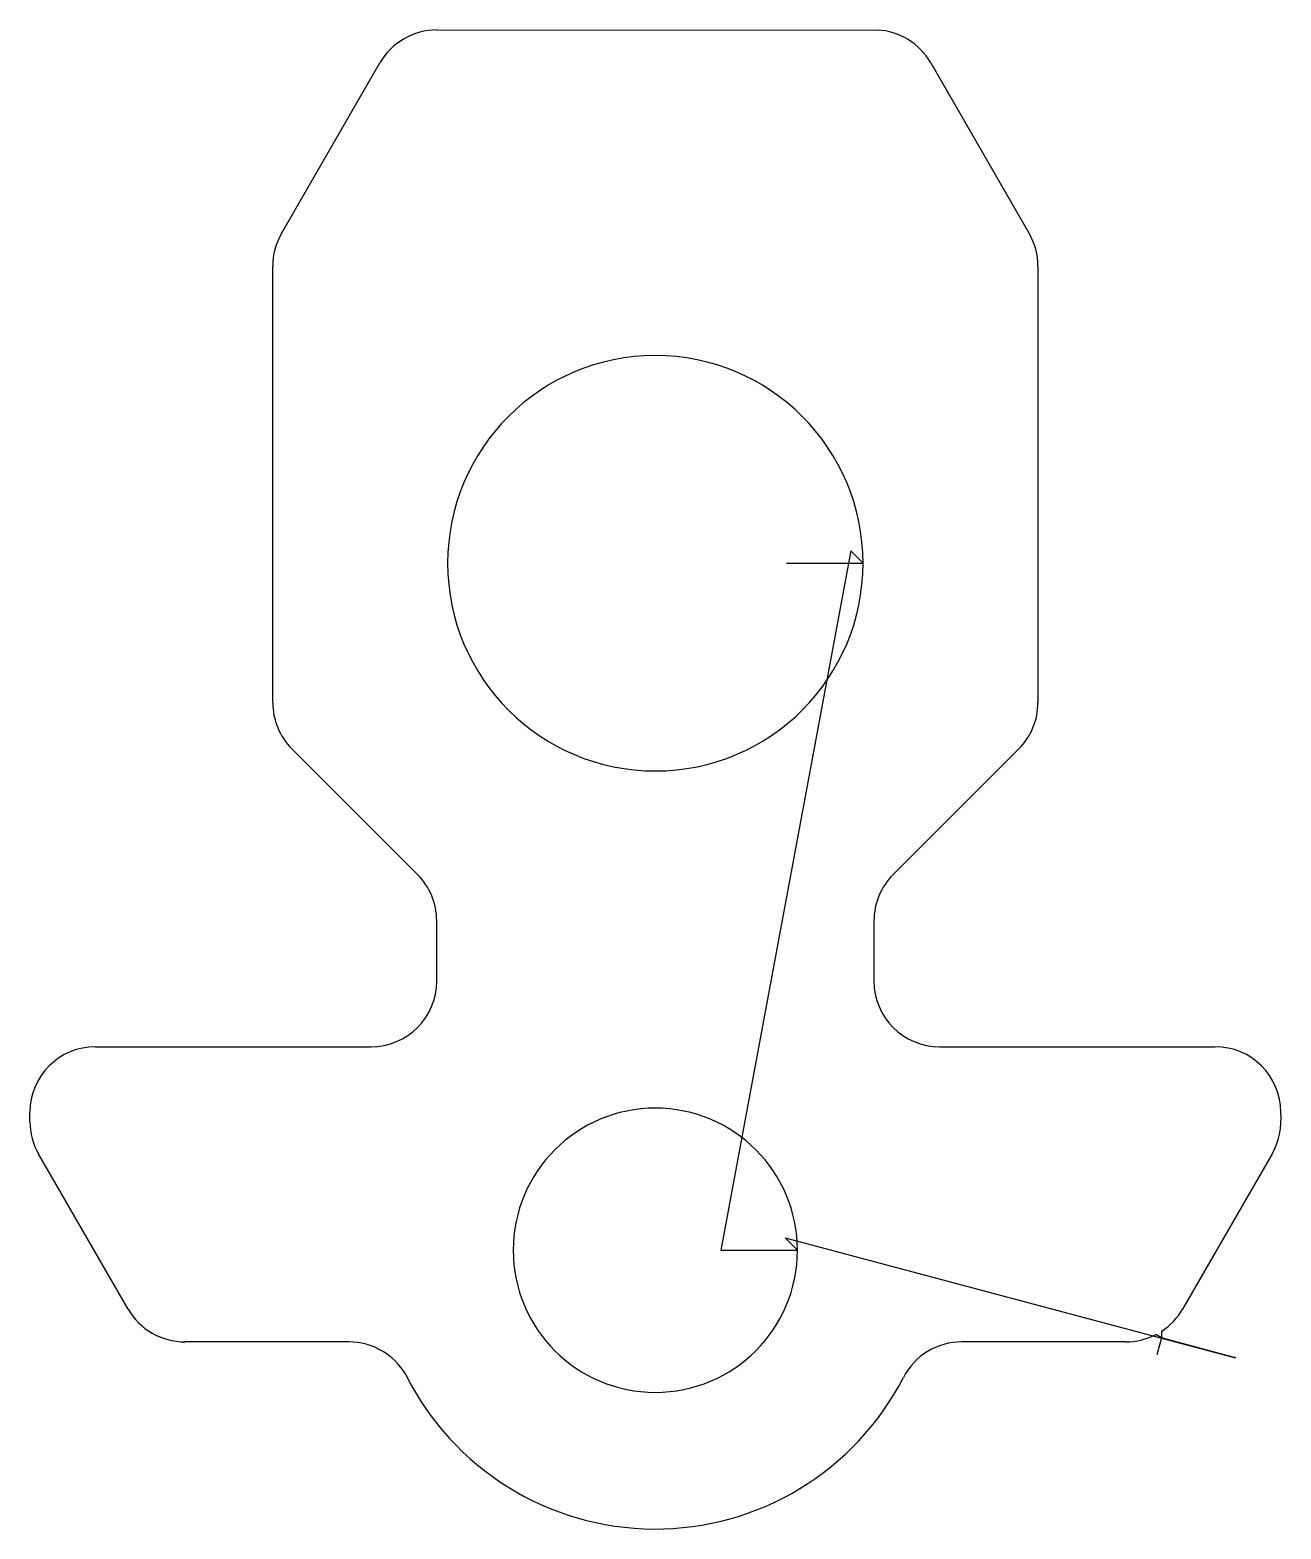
# Model space of a CAD drawing. Header units: metres. Extents: x 59 to 631, y 312 to 998.
import ezdxf

# ---------------------------------------------------------------- set-up
doc = ezdxf.new("R2010")
doc.units = ezdxf.units.M

msp = doc.modelspace()

# ---------------------------------------------------------------- linework, layer by layer
at = {"layer": 'TOOL_0'}
for p, q in [((245.103, 998.077), (446.487, 998.04)), ((174.066, 905.039), (219.122, 983.077)), ((470.972, 983.077), (516.028, 905.039)), ((170.047, 690.504), (170.047, 890.039)), ((520.047, 890.039), (520.047, 690.504)), ((434.39, 759.836), (375.047, 439.979)), ((405.047, 754.179), (440.047, 754.179)), ((440.047, 754.179), (434.39, 759.836)), ((236.26, 611.865), (178.834, 669.291)), ((511.26, 669.291), (453.834, 611.865)), ((245.047, 563.078), (245.047, 590.652)), ((445.047, 590.652), (445.047, 563.078)), ((89.047, 533.078), (215.047, 533.078)), ((475.047, 533.078), (601.047, 533.078)), ((59.047, 498.782), (59.047, 503.078)), ((103.886, 413.079), (63.066, 483.782)), ((627.028, 483.781), (586.208, 413.078)), ((410.047, 439.979), (404.39, 445.636)), ((404.39, 445.636), (610.306, 390.836)), ((375.047, 439.979), (410.047, 439.979)), ((204.916, 398.079), (129.867, 398.079)), ((560.226, 398.079), (485.178, 398.079)), ((576.498, 399.895), (573.899, 401.397)), ((576.499, 399.895), (574.428, 392.168)), ((576.498, 402.896), (576.499, 399.895)), ((610.306, 390.836), (576.498, 399.895))]:
    msp.add_line(p, q, dxfattribs=at)
for centre, radius, start, end in [((245.173, 967.956), 30.121, 90.133153, 149.867476), ((444.992, 968.077), 30, 30.000728, 87.143603), ((200.535, 889.908), 30.488, 150.245562, 179.753815), ((489.56, 889.908), 30.488, 0.246193, 29.755371), ((345.047, 754.179), 95, 0, 180), ((345.047, 754.179), 95, 180, 0), ((200.047, 690.504), 30, 180, 225), ((490.047, 690.504), 30, 315, 0), ((215.047, 590.652), 30, 0, 45), ((475.047, 590.652), 30, 135, 180), ((215.047, 563.078), 30, 270, 0), ((475.047, 563.078), 30, 180, 270), ((89.047, 503.078), 30, 90, 180), ((601.047, 503.078), 30, 0, 90), ((345.047, 439.979), 65, 0, 180), ((597.916, 499.912), 33.282, 331.009102, 5.458612), ((89.534, 498.913), 30.488, 180.246193, 209.755371), ((345.047, 439.979), 65, 180, 0), ((129.937, 428.2), 30.121, 210.132524, 269.866847), ((560.157, 428.199), 30.121, 302.85489, 329.867476), ((204.846, 367.958), 30.121, 30.15306, 89.866847), ((485.178, 368.079), 30, 90, 152.838771), ((560.156, 428.2), 30.121, 270.133153, 297.146079), ((345.021, 440.039), 127.55, 206.519248, 332.819213)]:
    msp.add_arc(centre, radius, start, end, dxfattribs=at)

doc.saveas('drawing.dxf')
